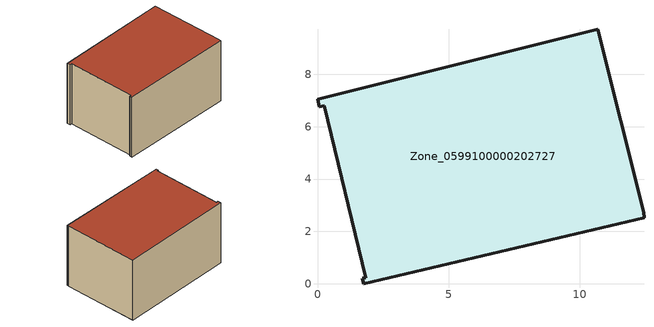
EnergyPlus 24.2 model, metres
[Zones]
Zone_0599100000202727
 floor ground (C_G): 12.46,2.52 1.77,0 1.72,0.21 1.84,0.24 0.26,6.8 0.07,6.75 0,7.04 10.69,9.72 12.45,2.73 z0
 wall outside (C_F): 12.45,2.73 10.69,9.72 0,7.04 0.07,6.75 0.26,6.8 1.84,0.24 1.72,0.21 1.77,0 12.46,2.52 12.45,2.73 z0:6.21
 roof outside (C_R): 1.77,0 12.46,2.52 12.45,2.73 10.69,9.72 0,7.04 0.07,6.75 0.26,6.8 1.84,0.24 1.72,0.21 z6.21
[BUILDING]
Pand.0599100000202727: North Axis=0; Terrain=City; Loads Convergence Tolerance Value=0.04; Temperature Convergence Tolerance Value=0.4; Solar Distribution=FullExterior; Maximum Number of Warmup Days=25; Minimum Number of Warmup Days=1
[Site:Location]
Rotterdam.The.Hague.AP_ZH_NLD Design_Conditions: Latitude=51.96; Longitude=4.45; Time Zone=1; Elevation=-4.5
[SITE:GROUNDTEMPERATURE:BUILDINGSURFACE]
18, 18, 18, 18, 18, 18, 18, 18, 18, 18, 18, 18
[MATERIAL] Thermal Absorptance=0.9; Solar Absorptance=0.7; Visible Absorptance=0.7
Name | Roughness | Thickness | Conductivity | Density | Specific Heat
G.TC.1946-1964 | MediumSmooth | 0.15 | 1 | 540 | 1210
F.TC.1946-1964 | Rough | 0.3 | 0.857143 | 1920 | 840
R.TC.1946-1964 | MediumRough | 0.2 | 0.235294 | 1500 | 1000
[CONSTRUCTION]
C_G: G.TC.1946-1964
C_F: F.TC.1946-1964
C_R: R.TC.1946-1964
[ZONE]
Zone_0599100000202727: Type=1; Multiplier=1; Ceiling Height=Autocalculate; Volume=Autocalculate; Floor Area=autocalculate; Part of Total Floor Area=Yes
[ZONEINFILTRATION:DESIGNFLOWRATE]
Infil_Zone_0599100000202727: Zone or ZoneList or Space or SpaceList=Zone_0599100000202727; Schedule=AlwaysOn; Design Flow Rate Calculation Method=Flow/Area; Flow Rate per Floor Area=0.003; Constant Term Coefficient=1; Temperature Term Coefficient=0; Velocity Term Coefficient=0; Velocity Squared Term Coefficient=0
[HVACTEMPLATE:ZONE:IDEALLOADSAIRSYSTEM]
Zone_0599100000202727: Maximum Heating Supply Air Temperature=50; Minimum Cooling Supply Air Temperature=13; Maximum Heating Supply Air Humidity Ratio=0.0156; Minimum Cooling Supply Air Humidity Ratio=0.0077; Heating Limit=NoLimit; Cooling Limit=NoLimit; Dehumidification Control Type=ConstantSensibleHeatRatio; Cooling Sensible Heat Ratio=0.7; Dehumidification Setpoint=60; Humidification Control Type=None; Humidification Setpoint=30; Outdoor Air Method=None; Outdoor Air Flow Rate per Person=0.00944; Outdoor Air Flow Rate per Zone Floor Area=0; Outdoor Air Flow Rate per Zone=0; Demand Controlled Ventilation Type=None; Outdoor Air Economizer Type=NoEconomizer; Heat Recovery Type=None; Sensible Heat Recovery Effectiveness=0.7; Latent Heat Recovery Effectiveness=0.65
[ZONECONTROL:THERMOSTAT]
ThermostatControl_Zone_0599100000202727: Zone or ZoneList=Zone_0599100000202727; Control Type Schedule=DualSetpointControlType; Control 1=Thermostat_Zone_0599100000202727; Temperature Difference Between Cutout And Setpoint=0
[THERMOSTATSETPOINT:DUALSETPOINT]
Thermostat_Zone_0599100000202727: Heating Setpoint Temperature Schedule=HeatingSetpoint_Zone_0599100000202727; Cooling Setpoint Temperature Schedule=CoolingSetpoint_Zone_0599100000202727
[SCHEDULE:COMPACT]
HeatingSetpoint_Zone_0599100000202727: Through: 12/31, For: AllDays, Until: 24:00, 21
CoolingSetpoint_Zone_0599100000202727: Through: 12/31, For: AllDays, Until: 24:00, 24
DualSetpointControlType: Through: 12/31, For: AllDays, Until: 24:00, 4
AlwaysOn: Through: 12/31, For: AllDays, Until: 24:00, 1
